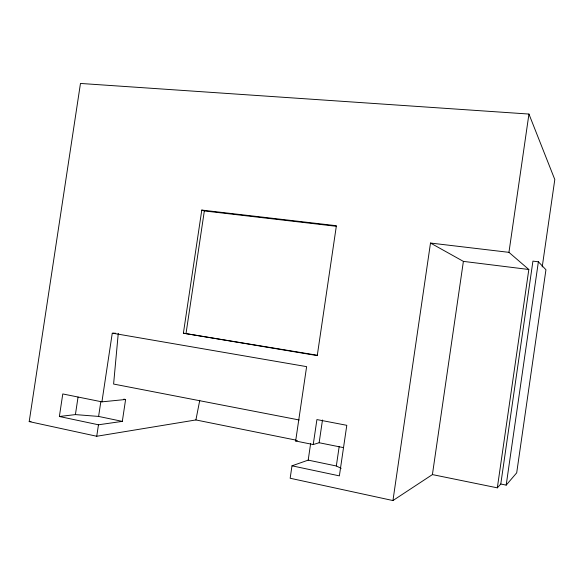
<?xml version="1.0" encoding="UTF-8"?>
<svg xmlns="http://www.w3.org/2000/svg" width="584" height="584" viewBox="0 0 584 584"><rect width="100%" height="100%" fill="white"/><g stroke="black" fill="none" stroke-linecap="round" stroke-linejoin="round"><path stroke-width="0.88" d="M118.267 333.34L113.603 384.053L299.183 419.976M392.944 500.554L432.408 474.588L463.389 261.384L430.496 243.046L392.944 500.554L290.16 478.245L291.993 465.82L308.191 460.126L336.326 465.995L341.144 468.339M432.408 474.588L497.327 487.844L528.827 269.494L508.949 252.346L528.943 114.055L80.468 83.446L29.2 421.604L96.74 436.263L195.903 419.947L295.621 440.059M500.78 484.026L532.929 261.128L538.375 261.785L545.945 269.75L516.694 472.843L506.182 485.121L500.78 484.026L497.327 487.844M506.182 485.121L538.375 261.785M542.207 266.968L554.8 179.543L528.943 114.055M308.191 460.126L310.644 443.519M123.844 399.135L125.604 399.485L122.319 421.378L98.47 424.787L59.371 416.501L62.78 393.944L101.923 401.85L112.267 333.143L306.622 366.635L295.65 441L313.236 444.548L316.915 419.575L346.794 425.313L339.377 475.872L291.993 465.82M313.236 444.548L319.141 442.738L322.485 419.991M336.326 465.995L339.18 446.548M59.371 416.501L75.409 414.596L98.601 416.429L100.82 401.697M96.74 436.263L98.47 424.787M183.383 333.201L201.787 210.087L336.391 225.723L317.258 355.605L183.383 333.201L317.419 355.262M186.055 333.303L204.342 210.933L201.787 210.087M75.409 414.596L78.052 397.069M195.903 419.947L199.764 400.296M295.65 441L297.314 440.533M29.2 421.604L31.003 421.385M101.923 401.85L125.604 399.485M113.121 333.172L115.698 333.26M204.342 210.933L336.413 226.307M430.496 243.046L508.949 252.346M463.389 261.384L528.827 269.494M319.141 442.738L343.341 447.599M98.601 416.429L122.319 421.378"/></g></svg>
